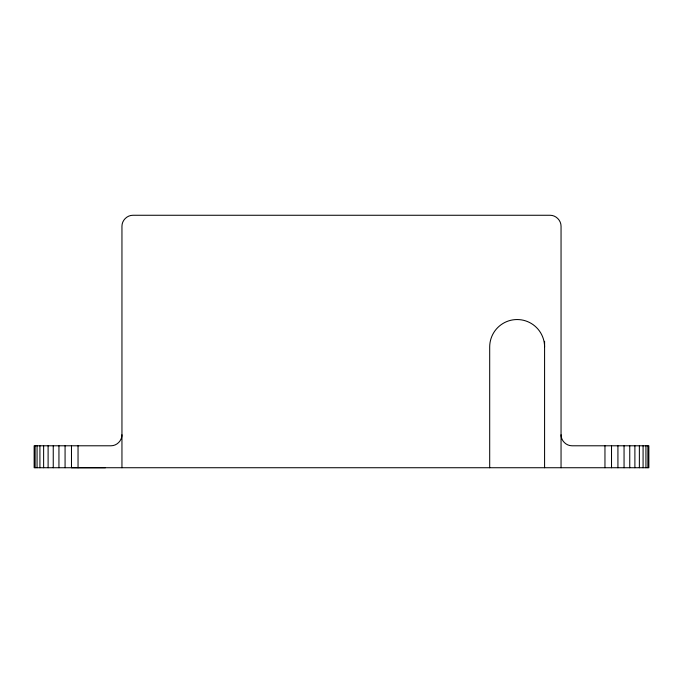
<?xml version="1.0" encoding="UTF-8"?>
<svg xmlns="http://www.w3.org/2000/svg" width="683" height="683" viewBox="0 0 683 683"><rect width="100%" height="100%" fill="white"/><g stroke="black" fill="none" stroke-linecap="round" stroke-linejoin="round"><path stroke-width="1.02" d="M121.95 434.806C121.992 440.68 116.853 445.82 110.979 445.786L34.15 445.786L34.15 467.735L105.43 467.735M71.484 445.786L71.484 467.727L648.85 467.735L648.85 445.786L572.021 445.786C566.147 445.82 561.008 440.68 561.05 434.806M647.868 445.786L647.868 467.735M645.93 445.786L645.93 467.735M643.079 445.786L643.079 467.735M639.373 445.786L639.373 467.735M634.891 445.786L634.891 467.735M629.752 445.786L629.752 467.735M624.057 445.786L624.057 467.735M617.927 445.786L617.927 467.735M611.516 445.786L611.516 467.735M604.959 445.786L604.959 467.735M561.05 467.735L561.05 226.235C561.085 220.361 555.945 215.222 550.071 215.265L132.929 215.265C127.055 215.222 121.916 220.361 121.95 226.235L121.95 467.735M544.582 341.321L544.582 467.735M489.694 467.735L489.694 346.99A27.44 27.44 0 0 1 517.133 319.542A27.44 27.44 0 0 1 544.582 346.99M78.041 445.786L78.041 467.727M65.073 445.786L65.073 467.727M58.943 445.786L58.943 467.727M53.248 445.786L53.248 467.727M48.109 445.786L48.109 467.727M43.627 445.786L43.627 467.727M39.921 445.786L39.921 467.727M37.07 445.786L37.07 467.727M35.132 445.786L35.132 467.727"/></g></svg>
